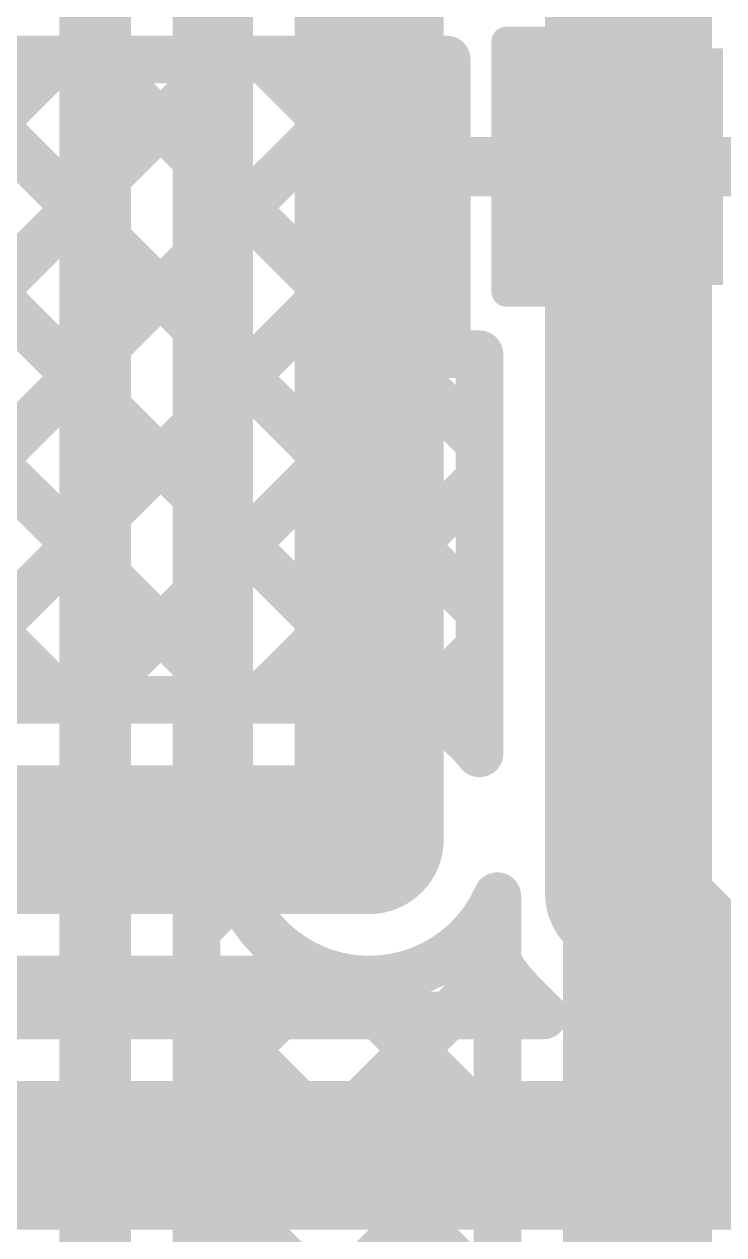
# Model space of a CAD drawing. Header units: millimetres. Extents: x 2.49 to 5.65, y 1.36 to 4.13.
# Drawn here: x 3.0601 to 3.1775, y 1.8217 to 2.0249 of the extents above; entities that cross this region are included whole.
import ezdxf

# ---------------------------------------------------------------- set-up
doc = ezdxf.new("R2010")
doc.units = ezdxf.units.MM
doc.header["$MEASUREMENT"] = 0
for name, color, linetype in [('BottomLayer', 5, 'Continuous'), ('MultiLayer', 9, 'Continuous'), ('TopLayer', 1, 'Continuous'), ('TopOverlay', 2, 'Continuous'), ('TopPaste', 8, 'Continuous'), ('TopSolder', 216, 'Continuous'), ('ViaHoleLayer', 16, 'Continuous')]:
    doc.layers.add(name, color=color, linetype=linetype)

# ---------------------------------------------------------------- blocks, each defined once
blk = doc.blocks.new('C__0603_88')
at = {"layer": 'TopLayer'}
for points in [[(-0.045, 0.0175), (-0.045, -0.0175), (-0.015, 0.0175), (-0.015, -0.0175)], [(0.015, 0.0175), (0.015, -0.0175), (0.045, 0.0175), (0.045, -0.0175)]]:
    blk.add_solid(points, dxfattribs=at)
at = {"layer": 'TopOverlay', "const_width": 0.005}
for points in [[(-0.018, 0.021), (-0.049, 0.021)], [(-0.049, 0.021), (-0.049, -0.021)], [(0.049, 0.021), (0.018, 0.021)], [(0.049, 0.021), (0.049, -0.021)], [(-0.018, -0.021), (-0.049, -0.021)], [(0.049, -0.021), (0.018, -0.021)]]:
    blk.add_lwpolyline(points, dxfattribs=at)
at = {"layer": 'TopOverlay', "const_width": 0.0025}
for points in [[(-0.05025, 0.021, 1), (-0.04775, 0.021, 1)], [(-0.05025, 0.021, 1), (-0.04775, 0.021, 1)], [(-0.01925, 0.021, 1), (-0.01675, 0.021, 1)], [(0.01675, 0.021, 1), (0.01925, 0.021, 1)], [(0.04775, 0.021, 1), (0.05025, 0.021, 1)], [(0.04775, 0.021, 1), (0.05025, 0.021, 1)], [(-0.05025, -0.021, 1), (-0.04775, -0.021, 1)], [(-0.05025, -0.021, 1), (-0.04775, -0.021, 1)], [(-0.01925, -0.021, 1), (-0.01675, -0.021, 1)], [(0.01675, -0.021, 1), (0.01925, -0.021, 1)], [(0.04775, -0.021, 1), (0.05025, -0.021, 1)], [(0.04775, -0.021, 1), (0.05025, -0.021, 1)]]:
    blk.add_lwpolyline(points, format="xyb", close=True, dxfattribs=at)
at = {"layer": 'TopPaste'}
for points in [[(-0.045, 0.0175), (-0.045, -0.0175), (-0.015, 0.0175), (-0.015, -0.0175)], [(0.015, 0.0175), (0.015, -0.0175), (0.045, 0.0175), (0.045, -0.0175)]]:
    blk.add_solid(points, dxfattribs=at)
at = {"layer": 'TopSolder'}
for points in [[(-0.04736, 0.01986), (-0.04736, -0.01986), (-0.01264, 0.01986), (-0.01264, -0.01986)], [(0.01264, 0.01986), (0.01264, -0.01986), (0.04736, 0.01986), (0.04736, -0.01986)]]:
    blk.add_solid(points, dxfattribs=at)

msp = doc.modelspace()

# ---------------------------------------------------------------- linework, layer by layer
at = {"layer": 'BottomLayer'}
for points, const_width in [([(3.072, 1.656), (3.072, 3.069)], 0.012), ([(3.089, 1.67121), (3.089, 3.05379)], 0.008), ([(3.118, 1.888), (3.118, 2.211)], 0.025), ([(3.0945, 1.888), (3.0945, 2.211)], 0.008), ([(3.163, 1.773), (3.163, 2.131)], 0.025), ([(3.089, 2.03045), (3.0945, 2.02495)], 0.008), ([(3.089, 2.0142), (3.0945, 2.0197)], 0.008), ([(3.089, 2.00217), (3.0945, 1.99667)], 0.008), ([(3.089, 1.98591), (3.0945, 1.99141)], 0.008), ([(3.089, 1.98591), (3.0945, 1.99141)], 0.008), ([(3.089, 1.97389), (3.0945, 1.96839)], 0.008), ([(3.089, 1.95763), (3.0945, 1.96313)], 0.008), ([(3.089, 1.9456), (3.0945, 1.9401)], 0.008), ([(3.089, 1.92934), (3.0945, 1.93484)], 0.008), ([(3.089, 1.91732), (3.0945, 1.91182)], 0.008), ([(3.089, 1.90106), (3.0945, 1.90656)], 0.008), ([(3.089, 1.88903), (3.09504, 1.88299)], 0.008), ([(3.089, 1.87278), (3.09599, 1.87977)], 0.008), ([(3.1395, 1.773), (3.1395, 1.87851)], 0.008), ([(3.13477, 1.87154), (3.1395, 1.86682)], 0.008), ([(3.089, 1.81621), (3.1395, 1.86671)], 0.008), ([(3.089, 1.84449), (3.1103, 1.8658)], 0.008), ([(3.11299, 1.86504), (3.1395, 1.83853)], 0.008), ([(3.089, 1.86075), (3.1395, 1.81025)], 0.008), ([(3.089, 1.78792), (3.1395, 1.83842)], 0.008), ([(3.089, 1.83246), (3.1395, 1.78196)], 0.008)]:
    msp.add_lwpolyline(points, dxfattribs=dict(at, const_width=const_width))
for points, const_width in [([(3.0925, 2.02495, 1), (3.0965, 2.02495, 1)], 0.004), ([(3.0925, 2.0197, 1), (3.0965, 2.0197, 1)], 0.004), ([(3.087, 2.0142, 1), (3.091, 2.0142, 1)], 0.004), ([(3.087, 2.00217, 1), (3.091, 2.00217, 1)], 0.004), ([(3.0925, 1.99667, 1), (3.0965, 1.99667, 1)], 0.004), ([(3.0925, 1.99141, 1), (3.0965, 1.99141, 1)], 0.004), ([(3.0925, 1.99141, 1), (3.0965, 1.99141, 1)], 0.004), ([(3.087, 1.98591, 1), (3.091, 1.98591, 1)], 0.004), ([(3.087, 1.98591, 1), (3.091, 1.98591, 1)], 0.004), ([(3.087, 1.97389, 1), (3.091, 1.97389, 1)], 0.004), ([(3.0925, 1.96839, 1), (3.0965, 1.96839, 1)], 0.004), ([(3.0925, 1.96313, 1), (3.0965, 1.96313, 1)], 0.004), ([(3.087, 1.95763, 1), (3.091, 1.95763, 1)], 0.004), ([(3.087, 1.9456, 1), (3.091, 1.9456, 1)], 0.004), ([(3.0925, 1.9401, 1), (3.0965, 1.9401, 1)], 0.004), ([(3.0925, 1.93484, 1), (3.0965, 1.93484, 1)], 0.004), ([(3.087, 1.92934, 1), (3.091, 1.92934, 1)], 0.004), ([(3.087, 1.91732, 1), (3.091, 1.91732, 1)], 0.004), ([(3.0925, 1.91182, 1), (3.0965, 1.91182, 1)], 0.004), ([(3.0925, 1.90656, 1), (3.0965, 1.90656, 1)], 0.004), ([(3.087, 1.90106, 1), (3.091, 1.90106, 1)], 0.004), ([(3.11175, 1.888, 1), (3.12425, 1.888, 1)], 0.0125), ([(3.11209, 1.888, 1), (3.12391, 1.888, 1)], 0.01181), ([(3.087, 1.88903, 1), (3.091, 1.88903, 1)], 0.004), ([(3.0925, 1.888, 1), (3.0965, 1.888, 1)], 0.004), ([(3.0925, 1.888, 1), (3.0965, 1.888, 1)], 0.004), ([(3.09304, 1.88299, 1), (3.09704, 1.88299, 1)], 0.004), ([(3.09399, 1.87977, 1), (3.09799, 1.87977, 1)], 0.004), ([(3.1375, 1.87851, 1), (3.1415, 1.87851, 1)], 0.004), ([(3.1375, 1.87851, 1), (3.1415, 1.87851, 1)], 0.004), ([(3.087, 1.87278, 1), (3.091, 1.87278, 1)], 0.004), ([(3.13277, 1.87154, 1), (3.13677, 1.87154, 1)], 0.004), ([(3.1375, 1.86682, 1), (3.1415, 1.86682, 1)], 0.004), ([(3.1375, 1.86671, 1), (3.1415, 1.86671, 1)], 0.004), ([(3.1083, 1.8658, 1), (3.1123, 1.8658, 1)], 0.004), ([(3.11099, 1.86504, 1), (3.11499, 1.86504, 1)], 0.004), ([(3.087, 1.86075, 1), (3.091, 1.86075, 1)], 0.004), ([(3.087, 1.84449, 1), (3.091, 1.84449, 1)], 0.004), ([(3.1375, 1.83853, 1), (3.1415, 1.83853, 1)], 0.004), ([(3.1375, 1.83842, 1), (3.1415, 1.83842, 1)], 0.004), ([(3.087, 1.83246, 1), (3.091, 1.83246, 1)], 0.004)]:
    msp.add_lwpolyline(points, format="xyb", close=True, dxfattribs=dict(at, const_width=const_width))
at = {"layer": 'BottomLayer', "const_width": 0.008}
msp.add_lwpolyline([(3.1395, 1.87851, -0.811162), (3.0945, 1.888)], format="xyb", dxfattribs=at)
at = {"layer": 'MultiLayer', "const_width": 0.01181}
msp.add_lwpolyline([(3.11209, 1.888, 1), (3.12391, 1.888, 1)], format="xyb", close=True, dxfattribs=at)
at = {"layer": 'TopLayer'}
for points, const_width in [([(2.71508, 2.29124), (3.09482, 1.9115)], 0.008), ([(2.70094, 2.2771), (3.06653, 1.9115)], 0.008), ([(3.16, 2.001), (3.16, 2.05)], 0.025), ([(3.01251, 2.02209), (3.12384, 1.91076)], 0.008), ([(2.9576, 1.91108), (3.06552, 2.019)], 0.008), ([(2.9863, 1.9115), (3.0938, 2.019)], 0.008), ([(3.01459, 1.9115), (3.12209, 2.019)], 0.008), ([(3.01459, 1.9115), (3.12209, 2.019)], 0.008), ([(3.026, 2.019), (3.131, 2.019)], 0.008), ([(3.04389, 2.019), (3.1365, 1.92639)], 0.008), ([(3.07217, 2.019), (3.1365, 1.95467)], 0.008), ([(3.10045, 2.019), (3.131, 1.98845)], 0.008), ([(3.12874, 2.019), (3.131, 2.01674)], 0.008), ([(3.131, 1.9695), (3.131, 2.0185)], 0.008), ([(3.16, 1.879), (3.16, 2.001)], 0.025), ([(3.135, 2.001), (3.16, 2.001)], 0.01), ([(3.16, 2.001), (3.185, 2.001)], 0.01), ([(3.04287, 1.9115), (3.131, 1.99963)], 0.008), ([(3.07116, 1.9115), (3.131, 1.97134)], 0.008), ([(3.131, 1.9695), (3.1365, 1.9695)], 0.008), ([(3.1365, 1.90249), (3.1365, 1.9695)], 0.008), ([(3.09944, 1.9115), (3.1365, 1.94856)], 0.008), ([(3.12623, 1.91001), (3.1365, 1.92028)], 0.008), ([(2.962, 1.9115), (3.118, 1.9115)], 0.008), ([(2.962, 1.888), (3.118, 1.888)], 0.025), ([(3.16, 1.879), (3.204, 1.835)], 0.025), ([(3.13477, 1.87154), (3.14065, 1.86567)], 0.008), ([(3.13129, 1.8585), (3.13979, 1.867)], 0.008), ([(2.97173, 1.8645), (3.118, 1.8645)], 0.008), ([(3.05696, 1.8645), (3.06296, 1.8585)], 0.008), ([(3.07472, 1.8585), (3.08072, 1.8645)], 0.008), ([(3.08525, 1.8645), (3.09125, 1.8585)], 0.008), ([(3.10301, 1.8585), (3.10901, 1.8645)], 0.008), ([(3.11353, 1.8645), (3.11953, 1.8585)], 0.008), ([(3.1434, 1.86237), (3.14727, 1.8585)], 0.008), ([(2.988, 1.8585), (3.14727, 1.8585)], 0.008), ([(2.988, 1.835), (3.204, 1.835)], 0.025)]:
    msp.add_lwpolyline(points, dxfattribs=dict(at, const_width=const_width))
for points, const_width in [([(3.06352, 2.019, 1), (3.06752, 2.019, 1)], 0.004), ([(3.07017, 2.019, 1), (3.07417, 2.019, 1)], 0.004), ([(3.0918, 2.019, 1), (3.0958, 2.019, 1)], 0.004), ([(3.09845, 2.019, 1), (3.10245, 2.019, 1)], 0.004), ([(3.12009, 2.019, 1), (3.12409, 2.019, 1)], 0.004), ([(3.12009, 2.019, 1), (3.12409, 2.019, 1)], 0.004), ([(3.12674, 2.019, 1), (3.13074, 2.019, 1)], 0.004), ([(3.129, 2.019, 1), (3.133, 2.019, 1)], 0.004), ([(3.129, 2.0185, 1), (3.133, 2.0185, 1)], 0.004), ([(3.129, 2.01674, 1), (3.133, 2.01674, 1)], 0.004), ([(3.15375, 2.001, 1), (3.16625, 2.001, 1)], 0.0125), ([(3.15375, 2.001, 1), (3.16625, 2.001, 1)], 0.0125), ([(3.1325, 2.001, 1), (3.1375, 2.001, 1)], 0.005), ([(3.1575, 2.001, 1), (3.1625, 2.001, 1)], 0.005), ([(3.1575, 2.001, 1), (3.1625, 2.001, 1)], 0.005), ([(3.129, 1.99963, 1), (3.133, 1.99963, 1)], 0.004), ([(3.129, 1.98845, 1), (3.133, 1.98845, 1)], 0.004), ([(3.129, 1.97134, 1), (3.133, 1.97134, 1)], 0.004), ([(3.129, 1.9695, 1), (3.133, 1.9695, 1)], 0.004), ([(3.129, 1.9695, 1), (3.133, 1.9695, 1)], 0.004), ([(3.1345, 1.9695, 1), (3.1385, 1.9695, 1)], 0.004), ([(3.1345, 1.9695, 1), (3.1385, 1.9695, 1)], 0.004), ([(3.1345, 1.95467, 1), (3.1385, 1.95467, 1)], 0.004), ([(3.1345, 1.94856, 1), (3.1385, 1.94856, 1)], 0.004), ([(3.1345, 1.92639, 1), (3.1385, 1.92639, 1)], 0.004), ([(3.1345, 1.92028, 1), (3.1385, 1.92028, 1)], 0.004), ([(3.06453, 1.9115, 1), (3.06853, 1.9115, 1)], 0.004), ([(3.06916, 1.9115, 1), (3.07316, 1.9115, 1)], 0.004), ([(3.09282, 1.9115, 1), (3.09682, 1.9115, 1)], 0.004), ([(3.09744, 1.9115, 1), (3.10144, 1.9115, 1)], 0.004), ([(3.116, 1.9115, 1), (3.12, 1.9115, 1)], 0.004), ([(3.116, 1.9115, 1), (3.12, 1.9115, 1)], 0.004), ([(3.12184, 1.91076, 1), (3.12584, 1.91076, 1)], 0.004), ([(3.12423, 1.91001, 1), (3.12823, 1.91001, 1)], 0.004), ([(3.1345, 1.90249, 1), (3.1385, 1.90249, 1)], 0.004), ([(3.1345, 1.90249, 1), (3.1385, 1.90249, 1)], 0.004), ([(3.11175, 1.888, 1), (3.12425, 1.888, 1)], 0.0125), ([(3.11209, 1.888, 1), (3.12391, 1.888, 1)], 0.01181), ([(3.15375, 1.879, 1), (3.16625, 1.879, 1)], 0.0125), ([(3.15375, 1.879, 1), (3.16625, 1.879, 1)], 0.0125), ([(3.135, 1.87417, 1), (3.139, 1.87417, 1)], 0.004), ([(3.135, 1.87417, 1), (3.139, 1.87417, 1)], 0.004), ([(3.135, 1.87417, 1), (3.139, 1.87417, 1)], 0.004), ([(3.13277, 1.87154, 1), (3.13677, 1.87154, 1)], 0.004), ([(3.13779, 1.867, 1), (3.14179, 1.867, 1)], 0.004), ([(3.05496, 1.8645, 1), (3.05896, 1.8645, 1)], 0.004), ([(3.07872, 1.8645, 1), (3.08272, 1.8645, 1)], 0.004), ([(3.08325, 1.8645, 1), (3.08725, 1.8645, 1)], 0.004), ([(3.10701, 1.8645, 1), (3.11101, 1.8645, 1)], 0.004), ([(3.11153, 1.8645, 1), (3.11553, 1.8645, 1)], 0.004), ([(3.116, 1.8645, 1), (3.12, 1.8645, 1)], 0.004), ([(3.116, 1.8645, 1), (3.12, 1.8645, 1)], 0.004), ([(3.13865, 1.86567, 1), (3.14265, 1.86567, 1)], 0.004), ([(3.14138, 1.86238, 1), (3.14538, 1.86238, 1)], 0.004), ([(3.1414, 1.86237, 1), (3.1454, 1.86237, 1)], 0.004), ([(3.1414, 1.86237, 1), (3.1454, 1.86237, 1)], 0.004), ([(3.06096, 1.8585, 1), (3.06496, 1.8585, 1)], 0.004), ([(3.07272, 1.8585, 1), (3.07672, 1.8585, 1)], 0.004), ([(3.08925, 1.8585, 1), (3.09325, 1.8585, 1)], 0.004), ([(3.10101, 1.8585, 1), (3.10501, 1.8585, 1)], 0.004), ([(3.11753, 1.8585, 1), (3.12153, 1.8585, 1)], 0.004), ([(3.12929, 1.8585, 1), (3.13329, 1.8585, 1)], 0.004), ([(3.14527, 1.8585, 1), (3.14927, 1.8585, 1)], 0.004), ([(3.14527, 1.8585, 1), (3.14927, 1.8585, 1)], 0.004)]:
    msp.add_lwpolyline(points, format="xyb", close=True, dxfattribs=dict(at, const_width=const_width))
at = {"layer": 'TopLayer', "const_width": 0.008}
for points in [[(3.118, 1.9115, -0.230536), (3.1365, 1.90249)], [(3.137, 1.87417, -0.239874), (3.118, 1.8645)], [(3.14338, 1.86238, -0.145639), (3.137, 1.87417)], [(3.1434, 1.86237, -0.14591), (3.137, 1.87417)]]:
    msp.add_lwpolyline(points, format="xyb", dxfattribs=at)
at = {"layer": 'ViaHoleLayer', "const_width": 0.00591}
msp.add_lwpolyline([(3.11505, 1.888, 1), (3.12095, 1.888, 1)], format="xyb", close=True, dxfattribs=at)

# ---------------------------------------------------------------- block references
at = {"rotation": 180}
msp.add_blockref('C__0603_88', (3.19, 2.001), dxfattribs=at)

doc.saveas('drawing.dxf')
